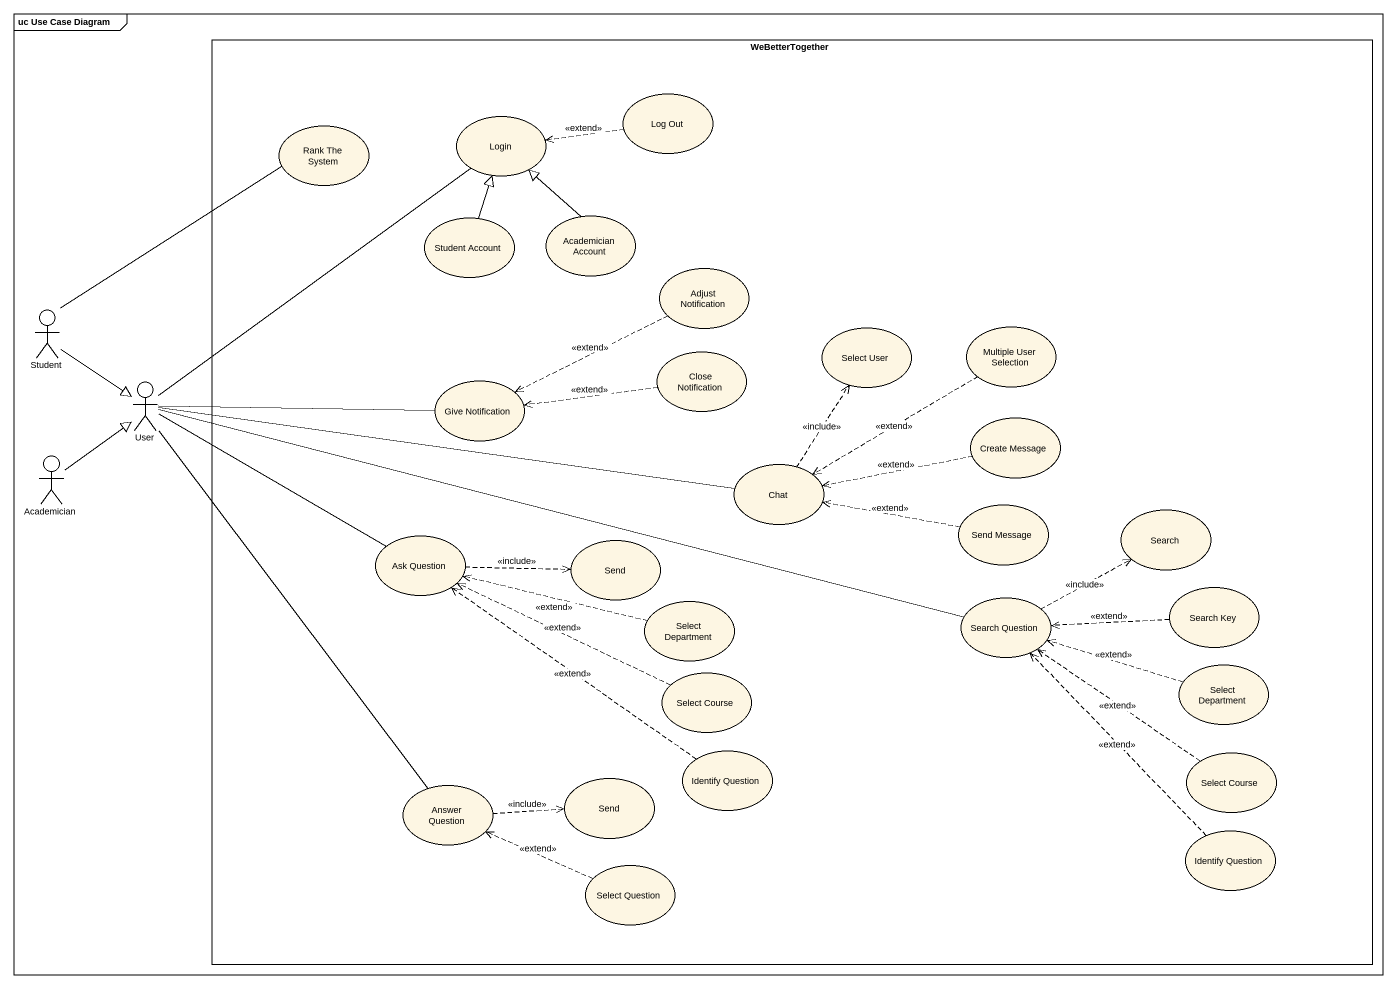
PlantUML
@startuml
mainframe uc Use Case Diagram
rectangle WeBetterTogether {
  usecase "Log Out" as Log_Out
  usecase "Rank The System" as Rank_The_System
  usecase Login
  usecase "Student Account" as Student_Account
  usecase "Academician Account" as Academician_Account
  usecase "Adjust Notification" as Adjust_Notification
  usecase "Select User" as Select_User
  usecase "Multiple User Selection" as Multiple_User_Selection
  usecase "Close Notification" as Close_Notification
  usecase "Give Notification" as Give_Notification
  usecase "Create Message" as Create_Message
  usecase Chat
  usecase "Send Message" as Send_Message
  usecase Search
  usecase "Ask Question" as Ask_Question
  usecase Send
  usecase "Select Department" as Select_Department
  usecase "Search Question" as Search_Question
  usecase "Search Key" as Search_Key
  usecase "Select Course" as Select_Course
  usecase "Select Department" as Select_Department_2
  usecase "Identify Question" as Identify_Question
  usecase "Select Course" as Select_Course_2
  usecase "Answer Question" as Answer_Question
  usecase "Send" as Send_2
  usecase "Identify Question" as Identify_Question_2
  usecase "Select Question" as Select_Question
}
actor Student
actor User
actor Academician
Log_Out .left.> Login : <<extend>>
Student_Account -up-|> Login
Academician_Account -up-|> Login
Adjust_Notification .left.> Give_Notification : <<extend>>
Student -up- Rank_The_System
Student --|> User
Multiple_User_Selection .left.> Chat : <<extend>>
Close_Notification .left.> Give_Notification : <<extend>>
User -up- Login
User -right- Give_Notification
User -right- Chat
User -right- Ask_Question
User -right- Search_Question
User -- Answer_Question
Create_Message .left.> Chat : <<extend>>
Academician -up-|> User
Chat .up.> Select_User : <<include>>
Send_Message .left.> Chat : <<extend>>
Ask_Question .right.> Send : <<include>>
Select_Department .left.> Ask_Question : <<extend>>
Search_Question .right.> Search : <<include>>
Search_Key .left.> Search_Question : <<extend>>
Select_Course .left.> Ask_Question : <<extend>>
Select_Department_2 .left.> Search_Question : <<extend>>
Identify_Question .up.> Ask_Question : <<extend>>
Select_Course_2 .up.> Search_Question : <<extend>>
Answer_Question .right.> Send_2 : <<include>>
Identify_Question_2 .up.> Search_Question : <<extend>>
Select_Question .left.> Answer_Question : <<extend>>
@enduml
